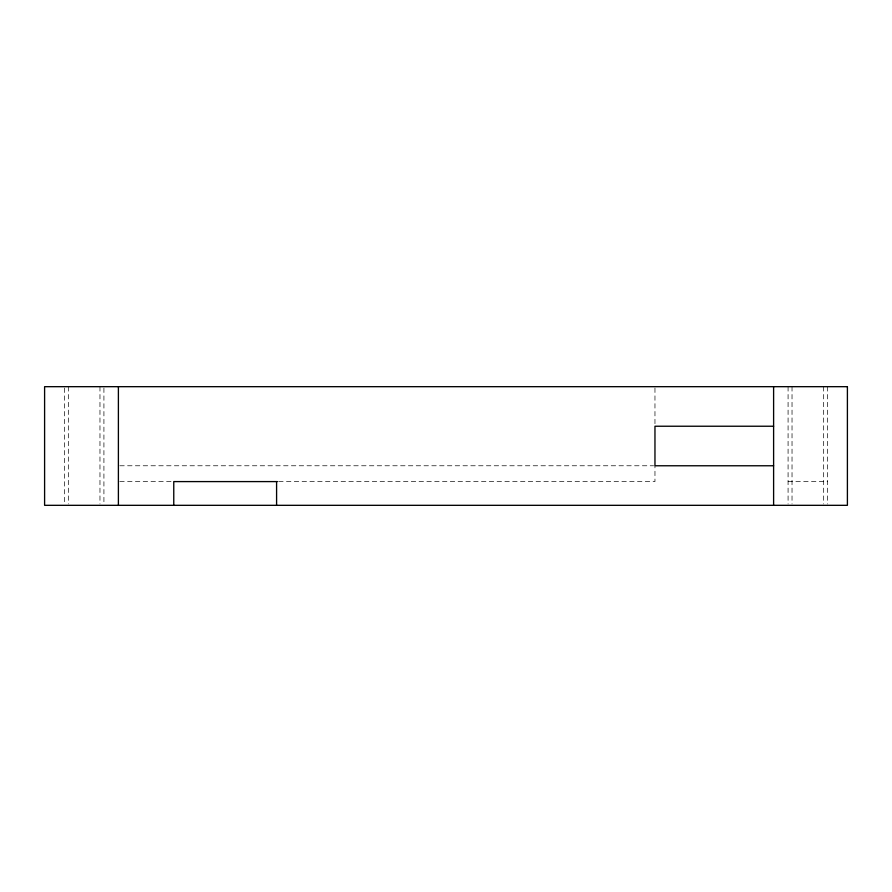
<?xml version="1.0" encoding="UTF-8"?>
<svg xmlns="http://www.w3.org/2000/svg" width="892" height="892" viewBox="0 0 892 892"><rect width="100%" height="100%" fill="white"/><g stroke="black" fill="none" stroke-linecap="round" stroke-linejoin="round"><path stroke-width="0.67" stroke-dasharray="4.46 3.34" d="M119.784 465.769L653.568 465.769M119.784 481.591L172.379 481.591M278.672 481.591L654.962 481.591L654.962 465.769M788.082 481.591L827.631 481.591M827.631 386.682L827.631 504.002M823.673 386.682L823.673 503.935M792.029 386.682L792.029 503.935M788.082 386.682L788.082 504.002M654.962 388.042L654.962 424.86M103.918 388.065L103.918 503.935M99.971 386.682L99.971 503.935M68.327 386.682L68.327 503.935M64.369 388.065L64.369 503.935"/><path stroke-width="1.34" d="M773.609 426.231L654.962 426.231L654.962 465.769L773.609 465.769M277.278 481.591L173.762 481.591L173.762 505.318M773.609 386.682L773.609 505.318M276.587 481.591L276.587 505.318M118.391 386.682L118.391 505.318M847.4 386.682L44.6 386.682L44.6 505.318L847.4 505.318L847.4 386.682"/></g></svg>
